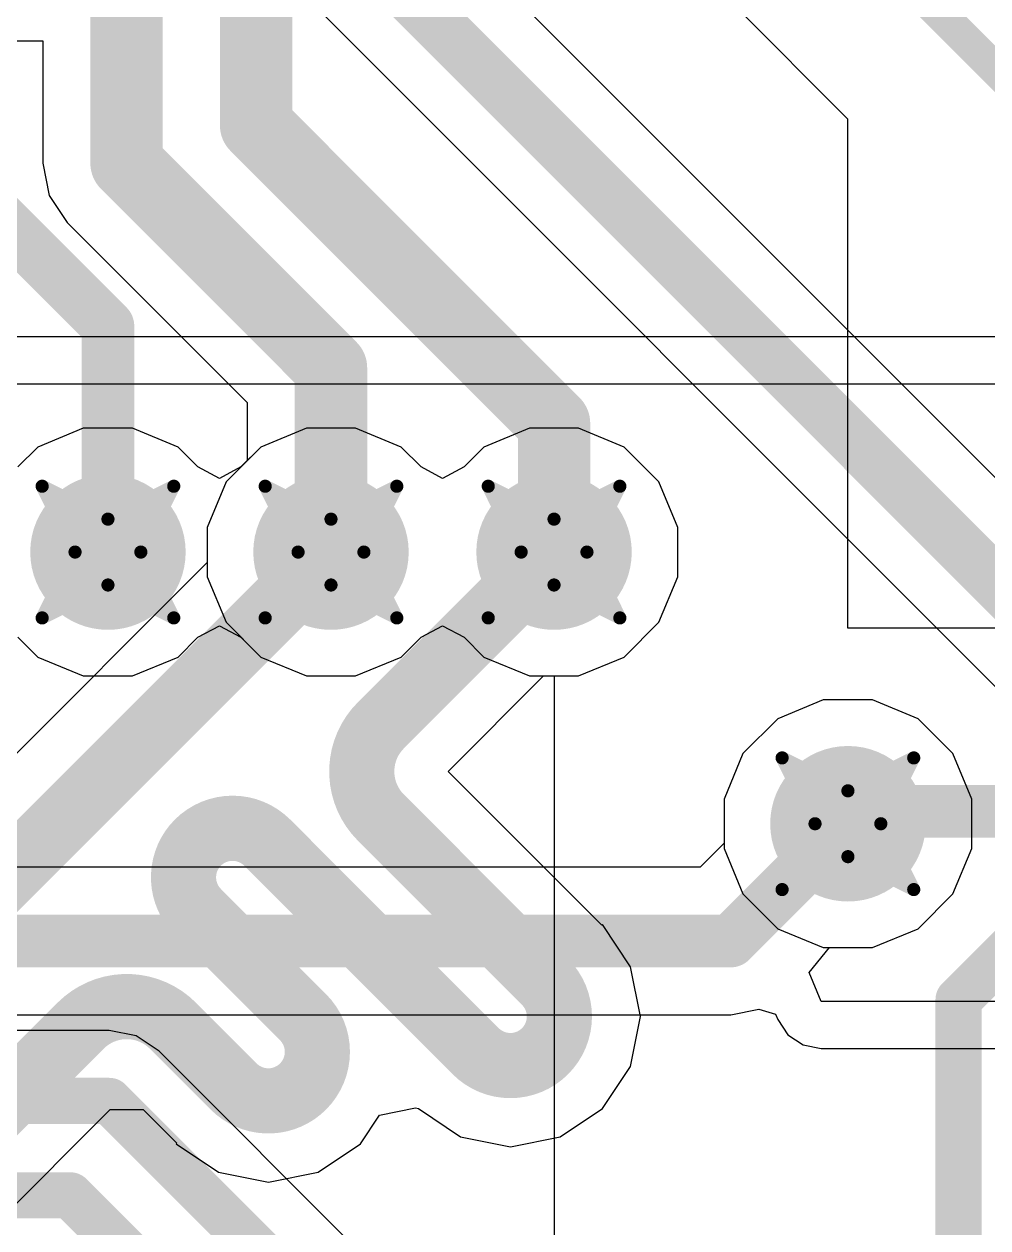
# Model space of a CAD drawing. Header units: inches. Extents: x -3 to 289, y -11 to 89.
# Drawn here: x 103.142 to 106.862, y 23.722 to 28.366 of the extents above; entities that cross this region are included whole.
import ezdxf

# ---------------------------------------------------------------- set-up
doc = ezdxf.new("R2010")
doc.units = ezdxf.units.IN
for name, color, linetype in [('Bottom Layer', 5, 'Continuous'), ('Drill Drawing', 1, 'Continuous'), ('Layer 1', 16, 'Continuous'), ('Layer 2', 76, 'Continuous'), ('Top Layer', 1, 'Continuous'), ('Top Overlay', 2, 'Continuous'), ('Via Holes', 16, 'Continuous')]:
    doc.layers.add(name, color=color, linetype=linetype)

# ---------------------------------------------------------------- blocks, each defined once
blk = doc.blocks.new('EFM32WG380F256_B_QFP100R_10')
at = {"layer": 'Top Overlay'}
blk.add_lwpolyline([(7.238999999999999, -6.476999999999999, 0.127, 0.127, 0), (6.476999999999999, -7.238999999999999, 0.127, 0.127, 0)], format="xyseb", dxfattribs=at)

msp = doc.modelspace()

# ---------------------------------------------------------------- hatches: boundary and pattern name
at = {"layer": 'Bottom Layer'}
h = msp.add_hatch(color=5, dxfattribs=at)
edge = h.paths.add_edge_path()
edge.add_arc((103.46575192, 26.32884244), 0.2999994, 0, 360)
h = msp.add_hatch(color=5, dxfattribs=at)
edge = h.paths.add_edge_path()
edge.add_arc((104.32661634, 26.32884244), 0.2999994, 0, 360)
h = msp.add_hatch(color=5, dxfattribs=at)
edge = h.paths.add_edge_path()
edge.add_arc((105.18748076, 26.32884244), 0.2999994, 0, 360)
h = msp.add_hatch(color=5, dxfattribs=at)
edge = h.paths.add_edge_path()
edge.add_arc((106.32177618, 25.28077494), 0.2999994, 0, 360)
at = {"layer": 'Layer 1'}
h = msp.add_hatch(color=16, dxfattribs=at)
edge = h.paths.add_edge_path()
edge.add_arc((103.46575192, 26.32884244), 0.2999994, 0, 360)
h = msp.add_hatch(color=16, dxfattribs=at)
edge = h.paths.add_edge_path()
edge.add_arc((104.32661634, 26.32884244), 0.2999994, 0, 360)
h = msp.add_hatch(color=16, dxfattribs=at)
edge = h.paths.add_edge_path()
edge.add_arc((105.18748076, 26.32884244), 0.2999994, 0, 360)
h = msp.add_hatch(color=16, dxfattribs=at)
edge = h.paths.add_edge_path()
edge.add_arc((106.32177618, 25.28077494), 0.2999994, 0, 360)
at = {"layer": 'Layer 2'}
h = msp.add_hatch(color=76, dxfattribs=at)
edge = h.paths.add_edge_path()
edge.add_arc((103.46575192, 26.32884244), 0.2999994, 0, 360)
h = msp.add_hatch(color=76, dxfattribs=at)
edge = h.paths.add_edge_path()
edge.add_arc((104.32661634, 26.32884244), 0.2999994, 0, 360)
h = msp.add_hatch(color=76, dxfattribs=at)
edge = h.paths.add_edge_path()
edge.add_arc((105.18748076, 26.32884244), 0.2999994, 0, 360)
h = msp.add_hatch(color=76, dxfattribs=at)
edge = h.paths.add_edge_path()
edge.add_arc((106.32177618, 25.28077494), 0.2999994, 0, 360)
at = {"layer": 'Top Layer'}
h = msp.add_hatch(color=1, dxfattribs=at)
edge = h.paths.add_edge_path()
edge.add_arc((103.46575192, 26.32884244), 0.2999994, 0, 360)
h = msp.add_hatch(color=1, dxfattribs=at)
edge = h.paths.add_edge_path()
edge.add_arc((104.32661634, 26.32884244), 0.2999994, 0, 360)
h = msp.add_hatch(color=1, dxfattribs=at)
edge = h.paths.add_edge_path()
edge.add_arc((105.18748076, 26.32884244), 0.2999994, 0, 360)
h = msp.add_hatch(color=1, dxfattribs=at)
edge = h.paths.add_edge_path()
edge.add_arc((106.32177618, 25.28077494), 0.2999994, 0, 360)
at = {"layer": 'Via Holes'}
h = msp.add_hatch(color=7, dxfattribs=at)
edge = h.paths.add_edge_path()
edge.add_arc((103.46575192, 26.32884244), 0.1499997, 0, 360)
h = msp.add_hatch(color=7, dxfattribs=at)
edge = h.paths.add_edge_path()
edge.add_arc((104.32661634, 26.32884244), 0.1499997, 0, 360)
h = msp.add_hatch(color=7, dxfattribs=at)
edge = h.paths.add_edge_path()
edge.add_arc((105.18748076, 26.32884244), 0.1499997, 0, 360)
h = msp.add_hatch(color=7, dxfattribs=at)
edge = h.paths.add_edge_path()
edge.add_arc((106.32177618, 25.28077494), 0.1499997, 0, 360)

# ---------------------------------------------------------------- linework, layer by layer
at = {"layer": 'Bottom Layer'}
for p, q in [((103.37071274, 26.80664184), (103.19509968, 26.73390131999999)), ((103.5607911, 26.80664184), (103.37071274, 26.80664184)), ((103.73640416, 26.73390131999999), (103.5607911, 26.80664184)), ((104.23157716, 26.80664184), (104.0559641, 26.73390131999999)), ((104.42165552, 26.80664184), (104.23157716, 26.80664184)), ((104.59726858, 26.73390131999999), (104.42165552, 26.80664184)), ((105.09244158, 26.80664184), (104.91682852, 26.73390131999999)), ((105.28251994, 26.80664184), (105.09244158, 26.80664184)), ((105.458133, 26.73390131999999), (105.28251994, 26.80664184)), ((103.19509968, 26.73390131999999), (103.11828754, 26.65708918)), ((103.8132163, 26.65708918), (103.73640416, 26.73390131999999)), ((104.0559641, 26.73390131999999), (103.97915196, 26.65708918)), ((104.67408072, 26.65708918), (104.59726858, 26.73390131999999)), ((104.91682852, 26.73390131999999), (104.84001638, 26.65708918)), ((105.59253964, 26.59949468), (105.458133, 26.73390131999999)), ((103.89618286, 26.61298462), (103.8132163, 26.65708918)), ((103.97915196, 26.65708918), (103.89618286, 26.61298462)), ((104.75704728, 26.61298462), (104.67408072, 26.65708918)), ((104.84001638, 26.65708918), (104.75704728, 26.61298462)), ((105.66528016, 26.42388162), (105.59253964, 26.59949468)), ((105.66528016, 26.23380326), (105.66528016, 26.42388162)), ((105.59253964, 26.0581902), (105.66528016, 26.23380326)), ((105.458133, 25.92378356), (105.59253964, 26.0581902)), ((103.8132163, 26.0005957), (103.8961854, 26.04470026)), ((103.8961854, 26.04470026), (103.97915196, 26.0005957)), ((104.67408072, 26.0005957), (104.75704982, 26.04470026)), ((104.75704982, 26.04470026), (104.84001638, 26.0005957)), ((103.11828754, 26.0005957), (103.19509968, 25.92378356)), ((103.73640416, 25.92378356), (103.8132163, 26.0005957)), ((103.97915196, 26.0005957), (104.0559641, 25.92378356)), ((104.59726858, 25.92378356), (104.67408072, 26.0005957)), ((104.84001638, 26.0005957), (104.91682852, 25.92378356)), ((103.19509968, 25.92378356), (103.37071274, 25.85104304)), ((103.5607911, 25.85104304), (103.73640416, 25.92378356)), ((104.0559641, 25.92378356), (104.23157716, 25.85104304)), ((104.42165552, 25.85104304), (104.59726858, 25.92378356)), ((104.91682852, 25.92378356), (105.09244158, 25.85104304)), ((105.28251994, 25.85104304), (105.458133, 25.92378356)), ((103.37071274, 25.85104304), (103.5607911, 25.85104304)), ((104.23157716, 25.85104304), (104.42165552, 25.85104304)), ((105.09244158, 25.85104304), (105.28251994, 25.85104304)), ((106.226737, 25.75857434), (106.05112394, 25.68583382)), ((106.41681536, 25.75857434), (106.226737, 25.75857434)), ((106.59242842, 25.68583382), (106.41681536, 25.75857434)), ((106.05112394, 25.68583382), (105.9167173, 25.55142718)), ((106.72683506, 25.55142718), (106.59242842, 25.68583382)), ((105.9167173, 25.55142718), (105.84397678, 25.37581412)), ((106.79957558, 25.37581412), (106.72683506, 25.55142718)), ((105.84397678, 25.37581412), (105.84397678, 25.20585002)), ((106.79957558, 25.18573576), (106.79957558, 25.37581412)), ((105.84397678, 25.20585002), (105.751376, 25.11324924)), ((106.72683506, 25.0101227), (106.79957558, 25.18573576)), ((105.751376, 25.11324924), (97.10367167999999, 25.11324924)), ((106.59242842, 24.87571606), (106.72683506, 25.0101227)), ((106.41681536, 24.80297554), (106.59242842, 24.87571606)), ((106.1720762, 24.70694576), (106.25078572, 24.80297554)), ((106.25078572, 24.80297554), (106.41681536, 24.80297554)), ((106.2184566, 24.59497494), (106.1720762, 24.70694576)), ((107.84820188, 24.59497494), (106.2184566, 24.59497494)), ((97.92986255999999, 24.54350184), (105.86936408, 24.54350184)), ((105.86936408, 24.54350184), (105.86937678, 24.5434993)), ((105.86937678, 24.5434993), (105.97839104, 24.56518582)), ((105.97839104, 24.56518582), (106.0426505, 24.54569132)), ((106.0426505, 24.54569132), (106.05097408, 24.52559992)), ((106.05097408, 24.52559992), (106.09027042, 24.46678876)), ((106.09027042, 24.46678876), (106.14908412, 24.42749242)), ((106.14908412, 24.42749242), (106.2184566, 24.4136926)), ((106.2184566, 24.4136926), (107.66691954, 24.4136926))]:
    msp.add_line(p, q, dxfattribs=at)
for points in [[(105.86937678, 24.82837554, 0.2032, 0.2032, 0), (106.32177618, 25.28077494, 0.2032, 0.2032, 0)], [(96.98567343999999, 24.82837554, 0.2032, 0.2032, 0), (105.86937678, 24.82837554, 0.2032, 0.2032, 0)]]:
    msp.add_lwpolyline(points, format="xyseb", dxfattribs=at)
for points in [[(106.27097618, 25.28077494, 0.1016, 0.1016, 1), (106.37257618, 25.28077494, 0.1016, 0.1016, 1)], [(105.81857678, 24.82837554, 0.1016, 0.1016, 1), (105.92017678, 24.82837554, 0.1016, 0.1016, 1)], [(105.81857678, 24.82837554, 0.1016, 0.1016, 1), (105.92017678, 24.82837554, 0.1016, 0.1016, 1)]]:
    msp.add_lwpolyline(points, format="xyseb", close=True, dxfattribs=at)
at = {"layer": 'Drill Drawing'}
for points in [[(103.21175192, 26.58284244, 0.0508, 0.0508, 0), (103.46575192, 26.45584244, 0.0508, 0.0508, 0)], [(103.21175192, 26.58284244, 0.0508, 0.0508, 0), (103.33875192, 26.32884244, 0.0508, 0.0508, 0)], [(103.46575192, 26.45584244, 0.0508, 0.0508, 0), (103.71975192, 26.58284244, 0.0508, 0.0508, 0)], [(103.59275192, 26.32884244, 0.0508, 0.0508, 0), (103.71975192, 26.58284244, 0.0508, 0.0508, 0)], [(104.07261634, 26.58284244, 0.0508, 0.0508, 0), (104.32661634, 26.45584244, 0.0508, 0.0508, 0)], [(104.07261634, 26.58284244, 0.0508, 0.0508, 0), (104.19961634, 26.32884244, 0.0508, 0.0508, 0)], [(104.32661634, 26.45584244, 0.0508, 0.0508, 0), (104.58061634, 26.58284244, 0.0508, 0.0508, 0)], [(104.45361634, 26.32884244, 0.0508, 0.0508, 0), (104.58061634, 26.58284244, 0.0508, 0.0508, 0)], [(104.93348076, 26.58284244, 0.0508, 0.0508, 0), (105.18748076, 26.45584244, 0.0508, 0.0508, 0)], [(104.93348076, 26.58284244, 0.0508, 0.0508, 0), (105.06048076, 26.32884244, 0.0508, 0.0508, 0)], [(105.18748076, 26.45584244, 0.0508, 0.0508, 0), (105.44148076, 26.58284244, 0.0508, 0.0508, 0)], [(105.31448076, 26.32884244, 0.0508, 0.0508, 0), (105.44148076, 26.58284244, 0.0508, 0.0508, 0)], [(103.21175192, 26.07484244, 0.0508, 0.0508, 0), (103.33875192, 26.32884244, 0.0508, 0.0508, 0)], [(103.59275192, 26.32884244, 0.0508, 0.0508, 0), (103.71975192, 26.07484244, 0.0508, 0.0508, 0)], [(104.07261634, 26.07484244, 0.0508, 0.0508, 0), (104.19961634, 26.32884244, 0.0508, 0.0508, 0)], [(104.45361634, 26.32884244, 0.0508, 0.0508, 0), (104.58061634, 26.07484244, 0.0508, 0.0508, 0)], [(104.93348076, 26.07484244, 0.0508, 0.0508, 0), (105.06048076, 26.32884244, 0.0508, 0.0508, 0)], [(105.31448076, 26.32884244, 0.0508, 0.0508, 0), (105.44148076, 26.07484244, 0.0508, 0.0508, 0)], [(103.21175192, 26.07484244, 0.0508, 0.0508, 0), (103.46575192, 26.20184244, 0.0508, 0.0508, 0)], [(103.46575192, 26.20184244, 0.0508, 0.0508, 0), (103.71975192, 26.07484244, 0.0508, 0.0508, 0)], [(104.07261634, 26.07484244, 0.0508, 0.0508, 0), (104.32661634, 26.20184244, 0.0508, 0.0508, 0)], [(104.32661634, 26.20184244, 0.0508, 0.0508, 0), (104.58061634, 26.07484244, 0.0508, 0.0508, 0)], [(104.93348076, 26.07484244, 0.0508, 0.0508, 0), (105.18748076, 26.20184244, 0.0508, 0.0508, 0)], [(105.18748076, 26.20184244, 0.0508, 0.0508, 0), (105.44148076, 26.07484244, 0.0508, 0.0508, 0)], [(106.06777618, 25.53477494, 0.0508, 0.0508, 0), (106.32177618, 25.40777494, 0.0508, 0.0508, 0)], [(106.06777618, 25.53477494, 0.0508, 0.0508, 0), (106.19477618, 25.28077494, 0.0508, 0.0508, 0)], [(106.32177618, 25.40777494, 0.0508, 0.0508, 0), (106.57577618, 25.53477494, 0.0508, 0.0508, 0)], [(106.44877618, 25.28077494, 0.0508, 0.0508, 0), (106.57577618, 25.53477494, 0.0508, 0.0508, 0)], [(106.06777618, 25.02677494, 0.0508, 0.0508, 0), (106.19477618, 25.28077494, 0.0508, 0.0508, 0)], [(106.44877618, 25.28077494, 0.0508, 0.0508, 0), (106.57577618, 25.02677494, 0.0508, 0.0508, 0)], [(106.06777618, 25.02677494, 0.0508, 0.0508, 0), (106.32177618, 25.15377494, 0.0508, 0.0508, 0)], [(106.32177618, 25.15377494, 0.0508, 0.0508, 0), (106.57577618, 25.02677494, 0.0508, 0.0508, 0)]]:
    msp.add_lwpolyline(points, format="xyseb", dxfattribs=at)
for points in [[(103.19905192, 26.58284244, 0.0254, 0.0254, 1), (103.22445192, 26.58284244, 0.0254, 0.0254, 1)], [(103.19905192, 26.58284244, 0.0254, 0.0254, 1), (103.22445192, 26.58284244, 0.0254, 0.0254, 1)], [(103.70705192, 26.58284244, 0.0254, 0.0254, 1), (103.73245192, 26.58284244, 0.0254, 0.0254, 1)], [(103.70705192, 26.58284244, 0.0254, 0.0254, 1), (103.73245192, 26.58284244, 0.0254, 0.0254, 1)], [(104.05991634, 26.58284244, 0.0254, 0.0254, 1), (104.08531634, 26.58284244, 0.0254, 0.0254, 1)], [(104.05991634, 26.58284244, 0.0254, 0.0254, 1), (104.08531634, 26.58284244, 0.0254, 0.0254, 1)], [(104.56791634, 26.58284244, 0.0254, 0.0254, 1), (104.59331634, 26.58284244, 0.0254, 0.0254, 1)], [(104.56791634, 26.58284244, 0.0254, 0.0254, 1), (104.59331634, 26.58284244, 0.0254, 0.0254, 1)], [(104.92078076, 26.58284244, 0.0254, 0.0254, 1), (104.94618076, 26.58284244, 0.0254, 0.0254, 1)], [(104.92078076, 26.58284244, 0.0254, 0.0254, 1), (104.94618076, 26.58284244, 0.0254, 0.0254, 1)], [(105.42878076, 26.58284244, 0.0254, 0.0254, 1), (105.45418076, 26.58284244, 0.0254, 0.0254, 1)], [(105.42878076, 26.58284244, 0.0254, 0.0254, 1), (105.45418076, 26.58284244, 0.0254, 0.0254, 1)], [(103.45305192, 26.45584244, 0.0254, 0.0254, 1), (103.47845192, 26.45584244, 0.0254, 0.0254, 1)], [(103.45305192, 26.45584244, 0.0254, 0.0254, 1), (103.47845192, 26.45584244, 0.0254, 0.0254, 1)], [(104.31391634, 26.45584244, 0.0254, 0.0254, 1), (104.33931634, 26.45584244, 0.0254, 0.0254, 1)], [(104.31391634, 26.45584244, 0.0254, 0.0254, 1), (104.33931634, 26.45584244, 0.0254, 0.0254, 1)], [(105.17478076, 26.45584244, 0.0254, 0.0254, 1), (105.20018076, 26.45584244, 0.0254, 0.0254, 1)], [(105.17478076, 26.45584244, 0.0254, 0.0254, 1), (105.20018076, 26.45584244, 0.0254, 0.0254, 1)], [(103.32605192, 26.32884244, 0.0254, 0.0254, 1), (103.35145192, 26.32884244, 0.0254, 0.0254, 1)], [(103.32605192, 26.32884244, 0.0254, 0.0254, 1), (103.35145192, 26.32884244, 0.0254, 0.0254, 1)], [(103.58005192, 26.32884244, 0.0254, 0.0254, 1), (103.60545192, 26.32884244, 0.0254, 0.0254, 1)], [(103.58005192, 26.32884244, 0.0254, 0.0254, 1), (103.60545192, 26.32884244, 0.0254, 0.0254, 1)], [(104.18691634, 26.32884244, 0.0254, 0.0254, 1), (104.21231634, 26.32884244, 0.0254, 0.0254, 1)], [(104.18691634, 26.32884244, 0.0254, 0.0254, 1), (104.21231634, 26.32884244, 0.0254, 0.0254, 1)], [(104.44091634, 26.32884244, 0.0254, 0.0254, 1), (104.46631634, 26.32884244, 0.0254, 0.0254, 1)], [(104.44091634, 26.32884244, 0.0254, 0.0254, 1), (104.46631634, 26.32884244, 0.0254, 0.0254, 1)], [(105.04778076, 26.32884244, 0.0254, 0.0254, 1), (105.07318076, 26.32884244, 0.0254, 0.0254, 1)], [(105.04778076, 26.32884244, 0.0254, 0.0254, 1), (105.07318076, 26.32884244, 0.0254, 0.0254, 1)], [(105.30178076, 26.32884244, 0.0254, 0.0254, 1), (105.32718076, 26.32884244, 0.0254, 0.0254, 1)], [(105.30178076, 26.32884244, 0.0254, 0.0254, 1), (105.32718076, 26.32884244, 0.0254, 0.0254, 1)], [(103.45305192, 26.20184244, 0.0254, 0.0254, 1), (103.47845192, 26.20184244, 0.0254, 0.0254, 1)], [(103.45305192, 26.20184244, 0.0254, 0.0254, 1), (103.47845192, 26.20184244, 0.0254, 0.0254, 1)], [(104.31391634, 26.20184244, 0.0254, 0.0254, 1), (104.33931634, 26.20184244, 0.0254, 0.0254, 1)], [(104.31391634, 26.20184244, 0.0254, 0.0254, 1), (104.33931634, 26.20184244, 0.0254, 0.0254, 1)], [(105.17478076, 26.20184244, 0.0254, 0.0254, 1), (105.20018076, 26.20184244, 0.0254, 0.0254, 1)], [(105.17478076, 26.20184244, 0.0254, 0.0254, 1), (105.20018076, 26.20184244, 0.0254, 0.0254, 1)], [(103.19905192, 26.07484244, 0.0254, 0.0254, 1), (103.22445192, 26.07484244, 0.0254, 0.0254, 1)], [(103.19905192, 26.07484244, 0.0254, 0.0254, 1), (103.22445192, 26.07484244, 0.0254, 0.0254, 1)], [(103.70705192, 26.07484244, 0.0254, 0.0254, 1), (103.73245192, 26.07484244, 0.0254, 0.0254, 1)], [(103.70705192, 26.07484244, 0.0254, 0.0254, 1), (103.73245192, 26.07484244, 0.0254, 0.0254, 1)], [(104.05991634, 26.07484244, 0.0254, 0.0254, 1), (104.08531634, 26.07484244, 0.0254, 0.0254, 1)], [(104.05991634, 26.07484244, 0.0254, 0.0254, 1), (104.08531634, 26.07484244, 0.0254, 0.0254, 1)], [(104.56791634, 26.07484244, 0.0254, 0.0254, 1), (104.59331634, 26.07484244, 0.0254, 0.0254, 1)], [(104.56791634, 26.07484244, 0.0254, 0.0254, 1), (104.59331634, 26.07484244, 0.0254, 0.0254, 1)], [(104.92078076, 26.07484244, 0.0254, 0.0254, 1), (104.94618076, 26.07484244, 0.0254, 0.0254, 1)], [(104.92078076, 26.07484244, 0.0254, 0.0254, 1), (104.94618076, 26.07484244, 0.0254, 0.0254, 1)], [(105.42878076, 26.07484244, 0.0254, 0.0254, 1), (105.45418076, 26.07484244, 0.0254, 0.0254, 1)], [(105.42878076, 26.07484244, 0.0254, 0.0254, 1), (105.45418076, 26.07484244, 0.0254, 0.0254, 1)], [(106.05507618, 25.53477494, 0.0254, 0.0254, 1), (106.08047618, 25.53477494, 0.0254, 0.0254, 1)], [(106.05507618, 25.53477494, 0.0254, 0.0254, 1), (106.08047618, 25.53477494, 0.0254, 0.0254, 1)], [(106.56307618, 25.53477494, 0.0254, 0.0254, 1), (106.58847618, 25.53477494, 0.0254, 0.0254, 1)], [(106.56307618, 25.53477494, 0.0254, 0.0254, 1), (106.58847618, 25.53477494, 0.0254, 0.0254, 1)], [(106.30907618, 25.40777494, 0.0254, 0.0254, 1), (106.33447618, 25.40777494, 0.0254, 0.0254, 1)], [(106.30907618, 25.40777494, 0.0254, 0.0254, 1), (106.33447618, 25.40777494, 0.0254, 0.0254, 1)], [(106.18207618, 25.28077494, 0.0254, 0.0254, 1), (106.20747618, 25.28077494, 0.0254, 0.0254, 1)], [(106.18207618, 25.28077494, 0.0254, 0.0254, 1), (106.20747618, 25.28077494, 0.0254, 0.0254, 1)], [(106.43607618, 25.28077494, 0.0254, 0.0254, 1), (106.46147618, 25.28077494, 0.0254, 0.0254, 1)], [(106.43607618, 25.28077494, 0.0254, 0.0254, 1), (106.46147618, 25.28077494, 0.0254, 0.0254, 1)], [(106.30907618, 25.15377494, 0.0254, 0.0254, 1), (106.33447618, 25.15377494, 0.0254, 0.0254, 1)], [(106.30907618, 25.15377494, 0.0254, 0.0254, 1), (106.33447618, 25.15377494, 0.0254, 0.0254, 1)], [(106.05507618, 25.02677494, 0.0254, 0.0254, 1), (106.08047618, 25.02677494, 0.0254, 0.0254, 1)], [(106.05507618, 25.02677494, 0.0254, 0.0254, 1), (106.08047618, 25.02677494, 0.0254, 0.0254, 1)], [(106.56307618, 25.02677494, 0.0254, 0.0254, 1), (106.58847618, 25.02677494, 0.0254, 0.0254, 1)], [(106.56307618, 25.02677494, 0.0254, 0.0254, 1), (106.58847618, 25.02677494, 0.0254, 0.0254, 1)]]:
    msp.add_lwpolyline(points, format="xyseb", close=True, dxfattribs=at)
at = {"layer": 'Layer 1'}
for p, q in [((95.76242214, 36.93821415999999), (107.04033202, 25.66030682)), ((107.52663534, 25.97974738), (101.4273054, 32.07907985999999)), ((104.23157716, 26.80664184), (104.0559641, 26.73390131999999)), ((104.42165552, 26.80664184), (104.23157716, 26.80664184)), ((104.59726858, 26.73390131999999), (104.42165552, 26.80664184)), ((105.09244158, 26.80664184), (104.91682852, 26.73390131999999)), ((105.28251994, 26.80664184), (105.09244158, 26.80664184)), ((105.458133, 26.73390131999999), (105.28251994, 26.80664184)), ((104.0559641, 26.73390131999999), (103.92155746, 26.59949468)), ((104.67408072, 26.65708918), (104.59726858, 26.73390131999999)), ((104.91682852, 26.73390131999999), (104.84001638, 26.65708918)), ((105.59253964, 26.59949468), (105.458133, 26.73390131999999)), ((104.75704728, 26.61298462), (104.67408072, 26.65708918)), ((104.84001638, 26.65708918), (104.75704728, 26.61298462)), ((103.92155746, 26.59949468), (103.84881694, 26.42388162)), ((105.66528016, 26.42388162), (105.59253964, 26.59949468)), ((103.84881694, 26.42388162), (103.84881694, 26.2887079)), ((105.66528016, 26.23380326), (105.66528016, 26.42388162)), ((103.84881694, 26.2887079), (102.0812157, 24.5211092)), ((105.59253964, 26.0581902), (105.66528016, 26.23380326)), ((105.458133, 25.92378356), (105.59253964, 26.0581902)), ((105.28251994, 25.85104304), (105.458133, 25.92378356)), ((104.77880238, 25.48249666), (105.14734622, 25.85104304)), ((105.14734622, 25.85104304), (105.28251994, 25.85104304)), ((106.226737, 25.75857434), (106.05112394, 25.68583382)), ((106.41681536, 25.75857434), (106.226737, 25.75857434)), ((106.59242842, 25.68583382), (106.41681536, 25.75857434)), ((106.05112394, 25.68583382), (105.9167173, 25.55142718)), ((106.72683506, 25.55142718), (106.59242842, 25.68583382)), ((105.9167173, 25.55142718), (105.84397678, 25.37581412)), ((106.79957558, 25.37581412), (106.72683506, 25.55142718)), ((105.37162314, 24.8896759), (104.77880238, 25.48249666)), ((105.84397678, 25.37581412), (105.84397678, 25.18573576)), ((106.79957558, 25.18573576), (106.79957558, 25.37581412)), ((105.84397678, 25.18573576), (105.9167173, 25.0101227)), ((106.72683506, 25.0101227), (106.79957558, 25.18573576)), ((105.9167173, 25.0101227), (106.05112394, 24.87571606)), ((106.59242842, 24.87571606), (106.72683506, 25.0101227)), ((105.37424188, 24.89229464), (105.37162314, 24.8896759)), ((105.483152, 24.7293003), (105.37424188, 24.89229464)), ((106.05112394, 24.87571606), (106.226737, 24.80297554)), ((106.41681536, 24.80297554), (106.59242842, 24.87571606)), ((106.226737, 24.80297554), (106.41681536, 24.80297554)), ((105.52139678, 24.537035), (105.483152, 24.7293003)), ((105.483152, 24.3447697), (105.52139678, 24.537035)), ((105.37425204, 24.18178552), (105.483152, 24.3447697)), ((102.56928686, 23.27298114), (103.47479686, 24.17849114)), ((103.47479686, 24.17849114), (103.6017994, 24.17849114)), ((103.6017994, 24.17849114), (103.73217252, 24.04811802)), ((104.4400883, 24.04550182), (104.51440362, 24.15672842)), ((104.51440362, 24.15672842), (104.65302158, 24.18426456)), ((104.65302158, 24.18426456), (104.66372514, 24.18177536)), ((104.66372514, 24.18177536), (104.82671694, 24.07286524)), ((105.21124754, 24.07286524), (105.37424188, 24.18177028)), ((105.37424188, 24.18177028), (105.37424442, 24.18176774)), ((105.37424442, 24.18176774), (105.37425458, 24.18178298)), ((105.37425458, 24.18178298), (105.37425204, 24.18178552)), ((104.82671694, 24.07286524), (105.01898224, 24.03462046)), ((105.01898224, 24.03462046), (105.21124754, 24.07286524)), ((103.73217506, 24.04810786), (103.72955886, 24.04549166)), ((103.72955886, 24.04549166), (103.8925532, 23.93658154)), ((103.73217252, 24.04811802), (103.73217506, 24.04810786)), ((104.2770838, 23.93658154), (104.44007814, 24.04548658)), ((104.44007814, 24.04548658), (104.44008068, 24.04548404)), ((104.44008068, 24.04548404), (104.44009084, 24.04549928)), ((104.44009084, 24.04549928), (104.4400883, 24.04550182)), ((103.8925532, 23.93658154), (104.0848185, 23.89833676)), ((104.0848185, 23.89833676), (104.2770838, 23.93658154))]:
    msp.add_line(p, q, dxfattribs=at)
for points in [[(95.68749722, 37.41601356, 0.2032, 0.2032, 0), (107.32520572, 25.77830506, 0.2032, 0.2032, 0)], [(102.20940696, 24.21163306, 0.25146, 0.25146, 0), (104.32661634, 26.32884244, 0.25146, 0.25146, 0)], [(105.14308156, 26.28444324, 0.25146, 0.25146, 0), (105.18748076, 26.32884244, 0.25146, 0.25146, 0)], [(104.51894514, 25.66030682, 0.25146, 0.25146, 0), (105.14308156, 26.28444324, 0.25146, 0.25146, 0)], [(104.51894514, 25.3046865, 0.25146, 0.25146, -0.4142177463290416), (104.51894514, 25.66030682, 0.25146, 0.25146, 0)], [(104.5189426, 25.30468396, 0.25146, 0.25146, 0), (104.51894514, 25.3046865, 0.25146, 0.25146, 0)], [(104.51894514, 25.3046865, 0.25146, 0.25146, 0), (105.15278944, 24.6708422, 0.25146, 0.25146, 0)], [(103.8128226, 25.207976, 0.25146, 0.25146, -0.414208002422393), (104.08042938, 25.20797346, 0.25146, 0.25146, 0)], [(103.81282006, 24.94036414, 0.25146, 0.25146, -0.4142135623730951), (103.81282006, 25.20797346, 0.25146, 0.25146, 0)], [(103.81282006, 25.20797346, 0.25146, 0.25146, 0), (103.8128226, 25.207976, 0.25146, 0.25146, 0)], [(104.08042938, 25.20797346, 0.25146, 0.25146, 0), (104.08043192, 25.207976, 0.25146, 0.25146, 0)], [(104.08043192, 25.207976, 0.25146, 0.25146, 0), (104.88517758, 24.40323034, 0.25146, 0.25146, 0)], [(103.81281752, 24.9403616, 0.25146, 0.25146, 0), (103.81282006, 24.94036414, 0.25146, 0.25146, 0)], [(103.81282006, 24.94036414, 0.25146, 0.25146, 0), (104.21862316, 24.53455596, 0.25146, 0.25146, 0)], [(105.1527869, 24.67083966, 0.25146, 0.25146, 0), (105.15278944, 24.6708422, 0.25146, 0.25146, 0)], [(105.1527869, 24.67083966, 0.25146, 0.25146, -0.4142080024223929), (105.15278944, 24.40323288, 0.25146, 0.25146, 0)], [(103.36048924, 24.50185092, 0.25146, 0.25146, -0.4142177463589253), (103.71610956, 24.50185092, 0.25146, 0.25146, 0)], [(102.70605316, 23.84741484, 0.25146, 0.25146, 0), (103.36048924, 24.50185092, 0.25146, 0.25146, 0)], [(103.71610956, 24.50185092, 0.25146, 0.25146, 0), (103.9510113, 24.2669441, 0.25146, 0.25146, 0)], [(104.21862316, 24.53455596, 0.25146, 0.25146, -0.4142080024223929), (104.2186257, 24.26694918, 0.25146, 0.25146, 0)], [(104.88517504, 24.4032278, 0.25146, 0.25146, 0), (104.88517758, 24.40323034, 0.25146, 0.25146, 0)], [(105.1527869, 24.40323034, 0.25146, 0.25146, -0.4142135623730951), (104.88517758, 24.40323034, 0.25146, 0.25146, 0)], [(105.1527869, 24.40323034, 0.25146, 0.25146, 0), (105.15278944, 24.40323288, 0.25146, 0.25146, 0)], [(104.21862316, 24.26694664, 0.25146, 0.25146, -0.4142135623730951), (103.95101384, 24.26694664, 0.25146, 0.25146, 0)], [(104.21862316, 24.26694664, 0.25146, 0.25146, 0), (104.2186257, 24.26694918, 0.25146, 0.25146, 0)]]:
    msp.add_lwpolyline(points, format="xyseb", dxfattribs=at)
for points in [[(104.26375134, 26.32884244, 0.12573, 0.12573, 1), (104.38948134, 26.32884244, 0.12573, 0.12573, 1)], [(105.12461576, 26.32884244, 0.12573, 0.12573, 1), (105.25034576, 26.32884244, 0.12573, 0.12573, 1)], [(105.08021656, 26.28444324, 0.12573, 0.12573, 1), (105.20594656, 26.28444324, 0.12573, 0.12573, 1)], [(105.08021656, 26.28444324, 0.12573, 0.12573, 1), (105.20594656, 26.28444324, 0.12573, 0.12573, 1)], [(104.45608014, 25.66030682, 0.12573, 0.12573, 1), (104.58181014, 25.66030682, 0.12573, 0.12573, 1)], [(104.45608014, 25.66030682, 0.12573, 0.12573, 1), (104.58181014, 25.66030682, 0.12573, 0.12573, 1)], [(104.4560776, 25.30468396, 0.12573, 0.12573, 1), (104.5818076, 25.30468396, 0.12573, 0.12573, 1)], [(104.45608014, 25.3046865, 0.12573, 0.12573, 1), (104.58181014, 25.3046865, 0.12573, 0.12573, 1)], [(104.45608014, 25.3046865, 0.12573, 0.12573, 1), (104.58181014, 25.3046865, 0.12573, 0.12573, 1)], [(104.45608014, 25.3046865, 0.12573, 0.12573, 1), (104.58181014, 25.3046865, 0.12573, 0.12573, 1)], [(103.74995506, 25.20797346, 0.12573, 0.12573, 1), (103.87568506, 25.20797346, 0.12573, 0.12573, 1)], [(103.74995506, 25.20797346, 0.12573, 0.12573, 1), (103.87568506, 25.20797346, 0.12573, 0.12573, 1)], [(103.7499576, 25.207976, 0.12573, 0.12573, 1), (103.8756876, 25.207976, 0.12573, 0.12573, 1)], [(103.7499576, 25.207976, 0.12573, 0.12573, 1), (103.8756876, 25.207976, 0.12573, 0.12573, 1)], [(104.01756438, 25.20797346, 0.12573, 0.12573, 1), (104.14329438, 25.20797346, 0.12573, 0.12573, 1)], [(104.01756438, 25.20797346, 0.12573, 0.12573, 1), (104.14329438, 25.20797346, 0.12573, 0.12573, 1)], [(104.01756692, 25.207976, 0.12573, 0.12573, 1), (104.14329692, 25.207976, 0.12573, 0.12573, 1)], [(104.01756692, 25.207976, 0.12573, 0.12573, 1), (104.14329692, 25.207976, 0.12573, 0.12573, 1)], [(103.74995252, 24.9403616, 0.12573, 0.12573, 1), (103.87568252, 24.9403616, 0.12573, 0.12573, 1)], [(103.74995506, 24.94036414, 0.12573, 0.12573, 1), (103.87568506, 24.94036414, 0.12573, 0.12573, 1)], [(103.74995506, 24.94036414, 0.12573, 0.12573, 1), (103.87568506, 24.94036414, 0.12573, 0.12573, 1)], [(103.74995506, 24.94036414, 0.12573, 0.12573, 1), (103.87568506, 24.94036414, 0.12573, 0.12573, 1)], [(105.0899219, 24.67083966, 0.12573, 0.12573, 1), (105.2156519, 24.67083966, 0.12573, 0.12573, 1)], [(105.0899219, 24.67083966, 0.12573, 0.12573, 1), (105.2156519, 24.67083966, 0.12573, 0.12573, 1)], [(105.08992444, 24.6708422, 0.12573, 0.12573, 1), (105.21565444, 24.6708422, 0.12573, 0.12573, 1)], [(105.08992444, 24.6708422, 0.12573, 0.12573, 1), (105.21565444, 24.6708422, 0.12573, 0.12573, 1)], [(103.29762424, 24.50185092, 0.12573, 0.12573, 1), (103.42335424, 24.50185092, 0.12573, 0.12573, 1)], [(103.29762424, 24.50185092, 0.12573, 0.12573, 1), (103.42335424, 24.50185092, 0.12573, 0.12573, 1)], [(103.65324456, 24.50185092, 0.12573, 0.12573, 1), (103.77897456, 24.50185092, 0.12573, 0.12573, 1)], [(103.65324456, 24.50185092, 0.12573, 0.12573, 1), (103.77897456, 24.50185092, 0.12573, 0.12573, 1)], [(104.15575816, 24.53455596, 0.12573, 0.12573, 1), (104.28148816, 24.53455596, 0.12573, 0.12573, 1)], [(104.15575816, 24.53455596, 0.12573, 0.12573, 1), (104.28148816, 24.53455596, 0.12573, 0.12573, 1)], [(104.82231004, 24.4032278, 0.12573, 0.12573, 1), (104.94804004, 24.4032278, 0.12573, 0.12573, 1)], [(104.82231258, 24.40323034, 0.12573, 0.12573, 1), (104.94804258, 24.40323034, 0.12573, 0.12573, 1)], [(104.82231258, 24.40323034, 0.12573, 0.12573, 1), (104.94804258, 24.40323034, 0.12573, 0.12573, 1)], [(104.82231258, 24.40323034, 0.12573, 0.12573, 1), (104.94804258, 24.40323034, 0.12573, 0.12573, 1)], [(105.0899219, 24.40323034, 0.12573, 0.12573, 1), (105.2156519, 24.40323034, 0.12573, 0.12573, 1)], [(105.0899219, 24.40323034, 0.12573, 0.12573, 1), (105.2156519, 24.40323034, 0.12573, 0.12573, 1)], [(105.08992444, 24.40323288, 0.12573, 0.12573, 1), (105.21565444, 24.40323288, 0.12573, 0.12573, 1)], [(105.08992444, 24.40323288, 0.12573, 0.12573, 1), (105.21565444, 24.40323288, 0.12573, 0.12573, 1)], [(103.8881463, 24.2669441, 0.12573, 0.12573, 1), (104.0138763, 24.2669441, 0.12573, 0.12573, 1)], [(103.88814884, 24.26694664, 0.12573, 0.12573, 1), (104.01387884, 24.26694664, 0.12573, 0.12573, 1)], [(104.15575816, 24.26694664, 0.12573, 0.12573, 1), (104.28148816, 24.26694664, 0.12573, 0.12573, 1)], [(104.15575816, 24.26694664, 0.12573, 0.12573, 1), (104.28148816, 24.26694664, 0.12573, 0.12573, 1)], [(104.1557607, 24.26694918, 0.12573, 0.12573, 1), (104.2814907, 24.26694918, 0.12573, 0.12573, 1)], [(104.1557607, 24.26694918, 0.12573, 0.12573, 1), (104.2814907, 24.26694918, 0.12573, 0.12573, 1)]]:
    msp.add_lwpolyline(points, format="xyseb", close=True, dxfattribs=at)
at = {"layer": 'Layer 2'}
for p, q in [((114.6048, 27.159585), (94.68749921999999, 27.159585)), ((94.68749921999999, 26.97830266), (109.3921358, 26.97830266)), ((104.23157716, 26.80664184), (104.0559641, 26.73390131999999)), ((104.42165552, 26.80664184), (104.23157716, 26.80664184)), ((104.59726858, 26.73390131999999), (104.42165552, 26.80664184)), ((105.09244158, 26.80664184), (104.91682852, 26.73390131999999)), ((105.28251994, 26.80664184), (105.09244158, 26.80664184)), ((105.458133, 26.73390131999999), (105.28251994, 26.80664184)), ((104.0559641, 26.73390131999999), (103.92155746, 26.59949468)), ((104.67408072, 26.65708918), (104.59726858, 26.73390131999999)), ((104.91682852, 26.73390131999999), (104.84001638, 26.65708918)), ((105.59253964, 26.59949468), (105.458133, 26.73390131999999)), ((104.75704728, 26.61298462), (104.67408072, 26.65708918)), ((104.84001638, 26.65708918), (104.75704728, 26.61298462)), ((103.92155746, 26.59949468), (103.84881694, 26.42388162)), ((105.66528016, 26.42388162), (105.59253964, 26.59949468)), ((103.84881694, 26.42388162), (103.84881694, 26.23380326)), ((105.66528016, 26.23380326), (105.66528016, 26.42388162)), ((103.84881694, 26.23380326), (103.92155746, 26.0581902)), ((105.59253964, 26.0581902), (105.66528016, 26.23380326)), ((103.92155746, 26.0581902), (104.0559641, 25.92378356)), ((105.458133, 25.92378356), (105.59253964, 26.0581902)), ((104.67408072, 26.0005957), (104.75704982, 26.04470026)), ((104.75704982, 26.04470026), (104.84001638, 26.0005957)), ((104.59726858, 25.92378356), (104.67408072, 26.0005957)), ((104.84001638, 26.0005957), (104.91682852, 25.92378356)), ((104.0559641, 25.92378356), (104.23157716, 25.85104304)), ((104.42165552, 25.85104304), (104.59726858, 25.92378356)), ((104.91682852, 25.92378356), (105.09244158, 25.85104304)), ((105.28251994, 25.85104304), (105.458133, 25.92378356)), ((104.23157716, 25.85104304), (104.42165552, 25.85104304)), ((105.09244158, 25.85104304), (105.28251994, 25.85104304)), ((106.226737, 25.75857434), (106.05112394, 25.68583382)), ((106.41681536, 25.75857434), (106.226737, 25.75857434)), ((106.59242842, 25.68583382), (106.41681536, 25.75857434)), ((106.05112394, 25.68583382), (105.9167173, 25.55142718)), ((106.72683506, 25.55142718), (106.59242842, 25.68583382)), ((105.9167173, 25.55142718), (105.84397678, 25.37581412)), ((106.79957558, 25.37581412), (106.72683506, 25.55142718)), ((105.84397678, 25.37581412), (105.84397678, 25.18573576)), ((106.79957558, 25.18573576), (106.79957558, 25.37581412)), ((105.84397678, 25.18573576), (105.9167173, 25.0101227)), ((106.72683506, 25.0101227), (106.79957558, 25.18573576)), ((105.9167173, 25.0101227), (106.05112394, 24.87571606)), ((106.59242842, 24.87571606), (106.72683506, 25.0101227)), ((106.05112394, 24.87571606), (106.226737, 24.80297554)), ((106.41681536, 24.80297554), (106.59242842, 24.87571606)), ((106.226737, 24.80297554), (106.41681536, 24.80297554)), ((103.4708751, 24.48355784), (95.54693616, 24.48355784)), ((103.57493636, 24.46285938), (103.4708751, 24.48355784)), ((103.66315564, 24.4039136), (103.57493636, 24.46285938)), ((108.71350114, 19.3535681), (103.66315564, 24.4039136))]:
    msp.add_line(p, q, dxfattribs=at)
for points in [[(95.0317759, 24.21163306, 0.1778, 0.1778, 0), (103.4708751, 24.21163306, 0.1778, 0.1778, 0)], [(103.4708751, 24.21163306, 0.1778, 0.1778, 0), (114.3567944, 13.32571376, 0.1778, 0.1778, 0)], [(94.76406752, 23.84741484, 0.1778, 0.1778, 0), (103.3200118, 23.84741484, 0.1778, 0.1778, 0)], [(103.3200118, 23.84741484, 0.1778, 0.1778, 0), (113.99257618, 13.17485046, 0.1778, 0.1778, 0)]]:
    msp.add_lwpolyline(points, format="xyseb", dxfattribs=at)
for points in [[(103.4264251, 24.21163306, 0.08889999999999999, 0.08889999999999999, 1), (103.5153251, 24.21163306, 0.08889999999999999, 0.08889999999999999, 1)], [(103.4264251, 24.21163306, 0.08889999999999999, 0.08889999999999999, 1), (103.5153251, 24.21163306, 0.08889999999999999, 0.08889999999999999, 1)], [(103.2755618, 23.84741484, 0.08889999999999999, 0.08889999999999999, 1), (103.3644618, 23.84741484, 0.08889999999999999, 0.08889999999999999, 1)], [(103.2755618, 23.84741484, 0.08889999999999999, 0.08889999999999999, 1), (103.3644618, 23.84741484, 0.08889999999999999, 0.08889999999999999, 1)]]:
    msp.add_lwpolyline(points, format="xyseb", close=True, dxfattribs=at)
at = {"layer": 'Top Layer'}
for p, q in [((106.32177618, 27.99919724), (105.88749968, 28.43347374)), ((102.7097006, 28.30104322), (103.21377884, 28.30104322)), ((103.21377884, 28.30104322), (103.21377884, 27.82884198)), ((106.32177618, 26.035), (106.32177618, 27.99919724)), ((103.21377884, 27.82884198), (103.23841938, 27.70495856)), ((103.23841938, 27.70495856), (103.3085945, 27.59993718)), ((103.3085945, 27.59993718), (104.00289588, 26.9056358)), ((104.00289588, 26.9056358), (104.00289588, 26.6808331)), ((104.00289588, 26.6808331), (103.92155746, 26.59949468)), ((103.92155746, 26.59949468), (103.84881694, 26.42388162)), ((103.84881694, 26.42388162), (103.84881694, 26.23380326)), ((103.84881694, 26.23380326), (103.92155746, 26.0581902)), ((103.92155746, 26.0581902), (104.0559641, 25.92378356)), ((104.67408072, 26.0005957), (104.75704982, 26.04470026)), ((104.75704982, 26.04470026), (104.84001638, 26.0005957)), ((107.00969962, 26.035), (106.32177618, 26.035)), ((104.59726858, 25.92378356), (104.67408072, 26.0005957)), ((104.84001638, 26.0005957), (104.91682852, 25.92378356)), ((104.0559641, 25.92378356), (104.23157716, 25.85104304)), ((104.42165552, 25.85104304), (104.59726858, 25.92378356)), ((104.91682852, 25.92378356), (105.09244158, 25.85104304)), ((104.23157716, 25.85104304), (104.42165552, 25.85104304)), ((105.09244158, 25.85104304), (105.18749854, 25.85104304)), ((105.18749854, 25.85104304), (105.18749854, 22.96371582))]:
    msp.add_line(p, q, dxfattribs=at)
for points in [[(103.5374993, 27.82884198, 0.2794, 0.2794, 0), (103.5374993, 29.07884202, 0.2794, 0.2794, 0)], [(104.0374983, 27.9754203, 0.2794, 0.2794, 0), (104.0374983, 29.07884202, 0.2794, 0.2794, 0)], [(102.53749876, 28.12884392, 0.2032, 0.2032, 0), (103.46575192, 27.20059076, 0.2032, 0.2032, 0)], [(104.0374983, 27.9754203, 0.2794, 0.2794, 0), (105.18748076, 26.82543784, 0.2794, 0.2794, 0)], [(103.5374993, 27.82884198, 0.2794, 0.2794, 0), (104.32661634, 27.03972494, 0.2794, 0.2794, 0)], [(103.46575192, 26.32884244, 0.2032, 0.2032, 0), (103.46575192, 27.20059076, 0.2032, 0.2032, 0)], [(104.32661634, 26.32884244, 0.2794, 0.2794, 0), (104.32661634, 27.03972494, 0.2794, 0.2794, 0)], [(105.18748076, 26.32884244, 0.2794, 0.2794, 0), (105.18748076, 26.82543784, 0.2794, 0.2794, 0)], [(106.32177618, 25.28077494, 0.2032, 0.2032, 0), (106.36984314, 25.3288419, 0.2032, 0.2032, 0)], [(106.36984314, 25.3288419, 0.2032, 0.2032, 0), (107.78749842, 25.3288419, 0.2032, 0.2032, 0)], [(106.74854444, 24.60159164, 0.1778, 0.1778, 0), (106.9757957, 24.8288429, 0.1778, 0.1778, 0)], [(106.74854444, 23.04146522, 0.1778, 0.1778, 0), (106.74854444, 24.60159164, 0.1778, 0.1778, 0)]]:
    msp.add_lwpolyline(points, format="xyseb", dxfattribs=at)
for points in [[(103.9676483, 27.9754203, 0.1397, 0.1397, 1), (104.1073483, 27.9754203, 0.1397, 0.1397, 1)], [(103.9676483, 27.9754203, 0.1397, 0.1397, 1), (104.1073483, 27.9754203, 0.1397, 0.1397, 1)], [(103.4676493, 27.82884198, 0.1397, 0.1397, 1), (103.6073493, 27.82884198, 0.1397, 0.1397, 1)], [(103.4676493, 27.82884198, 0.1397, 0.1397, 1), (103.6073493, 27.82884198, 0.1397, 0.1397, 1)], [(103.41495192, 27.20059076, 0.1016, 0.1016, 1), (103.51655192, 27.20059076, 0.1016, 0.1016, 1)], [(103.41495192, 27.20059076, 0.1016, 0.1016, 1), (103.51655192, 27.20059076, 0.1016, 0.1016, 1)], [(104.25676634, 27.03972494, 0.1397, 0.1397, 1), (104.39646634, 27.03972494, 0.1397, 0.1397, 1)], [(104.25676634, 27.03972494, 0.1397, 0.1397, 1), (104.39646634, 27.03972494, 0.1397, 0.1397, 1)], [(105.11763076, 26.82543784, 0.1397, 0.1397, 1), (105.25733076, 26.82543784, 0.1397, 0.1397, 1)], [(105.11763076, 26.82543784, 0.1397, 0.1397, 1), (105.25733076, 26.82543784, 0.1397, 0.1397, 1)], [(103.41495192, 26.32884244, 0.1016, 0.1016, 1), (103.51655192, 26.32884244, 0.1016, 0.1016, 1)], [(104.25676634, 26.32884244, 0.1397, 0.1397, 1), (104.39646634, 26.32884244, 0.1397, 0.1397, 1)], [(105.11763076, 26.32884244, 0.1397, 0.1397, 1), (105.25733076, 26.32884244, 0.1397, 0.1397, 1)], [(106.31904314, 25.3288419, 0.1016, 0.1016, 1), (106.42064314, 25.3288419, 0.1016, 0.1016, 1)], [(106.31904314, 25.3288419, 0.1016, 0.1016, 1), (106.42064314, 25.3288419, 0.1016, 0.1016, 1)], [(106.27097618, 25.28077494, 0.1016, 0.1016, 1), (106.37257618, 25.28077494, 0.1016, 0.1016, 1)], [(106.70409444, 24.60159164, 0.08889999999999999, 0.08889999999999999, 1), (106.79299444, 24.60159164, 0.08889999999999999, 0.08889999999999999, 1)], [(106.70409444, 24.60159164, 0.08889999999999999, 0.08889999999999999, 1), (106.79299444, 24.60159164, 0.08889999999999999, 0.08889999999999999, 1)]]:
    msp.add_lwpolyline(points, format="xyseb", close=True, dxfattribs=at)

# ---------------------------------------------------------------- block references
at = {"rotation": 90}
msp.add_blockref('EFM32WG380F256_B_QFP100R_10', (100.03749868, 21.32884228), dxfattribs=at)

doc.saveas('drawing.dxf')
